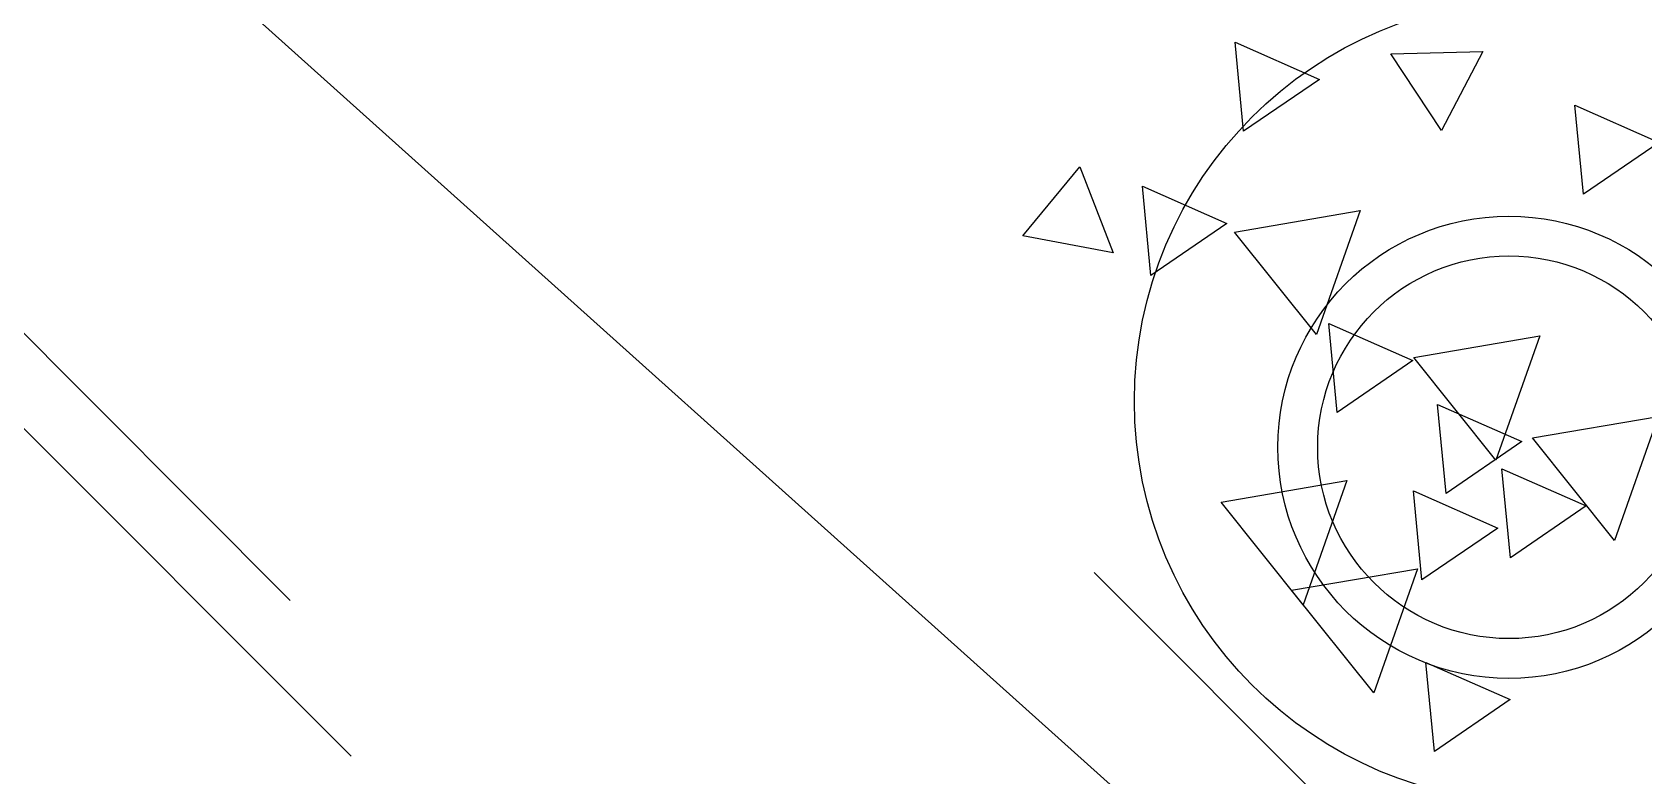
# Model space of a CAD drawing. Extents: x 15.9 to 33.1, y 12.3 to 21.3.
# Drawn here: x 22.5742 to 23.0694, y 14.1018 to 14.3301 of the extents above; entities that cross this region are included whole.
import ezdxf

# ---------------------------------------------------------------- set-up
doc = ezdxf.new("R2010")
doc.units = 0
doc.header["$LTSCALE"] = 0.5
doc.header["$MEASUREMENT"] = 0
doc.layers.get('0').update_dxf_attribs({"linetype": 'CONTINUOUS'})

# ---------------------------------------------------------------- blocks, each defined once
blk = doc.blocks.new('A$C403C54AD')
for p, q in [((0.95931, 1.17062, -0.0006), (1.35847, 0.81256, -0.0006)), ((1.31226, 1.09126, -0.0006), (1.30969, 1.1186, -0.0006)), ((1.30969, 1.1186, -0.0006), (1.33558, 1.10722, -0.0006)), ((1.35757, 1.11509, -0.0006), (1.38582, 1.11581, -0.0006)), ((1.37311, 1.09147, -0.0006), (1.35757, 1.11509, -0.0006)), ((1.38582, 1.11581, -0.0006), (1.37311, 1.09147, -0.0006)), ((1.33558, 1.10722, -0.0006), (1.31226, 1.09126, -0.0006)), ((1.41669, 1.07191, -0.0006), (1.41412, 1.09924, -0.0006)), ((1.41412, 1.09924, -0.0006), (1.44001, 1.08787, -0.0006)), ((1.44001, 1.08787, -0.0006), (1.41669, 1.07191, -0.0006)), ((1.24444, 1.05916, -0.0006), (1.26195, 1.08031, -0.0006)), ((1.26195, 1.08031, -0.0006), (1.27222, 1.05396, -0.0006)), ((1.28381, 1.04703, -0.0006), (1.28124, 1.07437, -0.0006)), ((1.28124, 1.07437, -0.0006), (1.30713, 1.06299, -0.0006)), ((1.30948, 1.06033, -0.0006), (1.34815, 1.06694, -0.0006)), ((1.34815, 1.06694, -0.0006), (1.33473, 1.02883, -0.0006)), ((0.90685, 1.05977, -0.0006), (1.01943, 0.94723, -0.0006)), ((1.30713, 1.06299, -0.0006), (1.28381, 1.04703, -0.0006)), ((1.33473, 1.02883, -0.0006), (1.30948, 1.06033, -0.0006)), ((1.27222, 1.05396, -0.0006), (1.24444, 1.05916, -0.0006)), ((1.34102, 1.00487, -0.0006), (1.33845, 1.03221, -0.0006)), ((1.33845, 1.03221, -0.0006), (1.36435, 1.02083, -0.0006)), ((1.36461, 1.02181, -0.0006), (1.40328, 1.02841, -0.0006)), ((1.40328, 1.02841, -0.0006), (1.38985, 0.99031, -0.0006)), ((1.36435, 1.02083, -0.0006), (1.34102, 1.00487, -0.0006)), ((1.38985, 0.99031, -0.0006), (1.36461, 1.02181, -0.0006)), ((0.92556, 1.01193, -0.0006), (1.03814, 0.8994, -0.0006)), ((1.3745, 0.97999, -0.0006), (1.37193, 1.00733, -0.0006)), ((1.37193, 1.00733, -0.0006), (1.39782, 0.99596, -0.0006)), ((1.40106, 0.9971, -0.0006), (1.43972, 1.00371, -0.0006)), ((1.43972, 1.00371, -0.0006), (1.4263, 0.9656, -0.0006)), ((1.39782, 0.99596, -0.0006), (1.3745, 0.97999, -0.0006)), ((1.4263, 0.9656, -0.0006), (1.40106, 0.9971, -0.0006)), ((1.39427, 0.96028, -0.0006), (1.3917, 0.98762, -0.0006)), ((1.3917, 0.98762, -0.0006), (1.41759, 0.97624, -0.0006)), ((1.30537, 0.97738, -0.0006), (1.34404, 0.98398, -0.0006)), ((1.34404, 0.98398, -0.0006), (1.33062, 0.94587, -0.0006)), ((1.36711, 0.95348, -0.0006), (1.36453, 0.98082, -0.0006)), ((1.36453, 0.98082, -0.0006), (1.39043, 0.96944, -0.0006)), ((1.33062, 0.94587, -0.0006), (1.30537, 0.97738, -0.0006)), ((1.41759, 0.97624, -0.0006), (1.39427, 0.96028, -0.0006)), ((1.39043, 0.96944, -0.0006), (1.36711, 0.95348, -0.0006)), ((1.26636, 0.95578, -0.0006), (1.37894, 0.84325, -0.0006)), ((1.32706, 0.95032, -0.0006), (1.36572, 0.95693, -0.0006)), ((1.36572, 0.95693, -0.0006), (1.3523, 0.91882, -0.0006)), ((1.3523, 0.91882, -0.0006), (1.32706, 0.95032, -0.0006)), ((1.37092, 0.9008, -0.0006), (1.36834, 0.92814, -0.0006)), ((1.36834, 0.92814, -0.0006), (1.39424, 0.91676, -0.0006)), ((1.39424, 0.91676, -0.0006), (1.37092, 0.9008, -0.0006))]:
    blk.add_line(p, q)
for centre, radius in [((1.40208, 1.00844, -0.0006), 0.12331), ((1.39383, 0.99423, -0.0006), 0.07097), ((1.39383, 0.99423, -0.0006), 0.05876)]:
    blk.add_circle(centre, radius)

msp = doc.modelspace()

# ---------------------------------------------------------------- block references
msp.add_blockref('A$C403C54AD', (21.63411, 13.20843, 0.0006))

doc.saveas('drawing.dxf')
